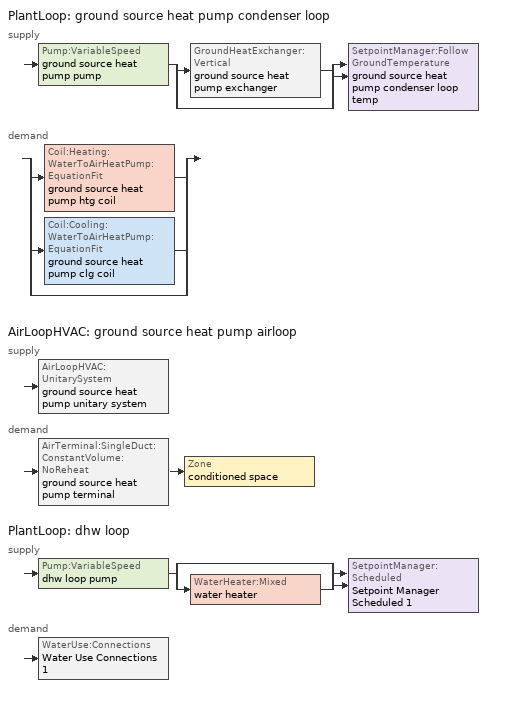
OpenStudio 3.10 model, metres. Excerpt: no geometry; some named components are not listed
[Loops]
PlantLoop 'ground source heat pump condenser loop'
 supply: Pump:VariableSpeed 'ground source heat pump pump' > split
  | GroundHeatExchanger:Vertical 'ground source heat pump exchanger'
  | bypass
  join > SetpointManager:FollowGroundTemperature 'ground source heat pump condenser loop temp'
 demand: split
  | Coil:Heating:WaterToAirHeatPump:EquationFit 'ground source heat pump htg coil'
  | Coil:Cooling:WaterToAirHeatPump:EquationFit 'ground source heat pump clg coil'
  | bypass
AirLoopHVAC 'ground source heat pump airloop'
 supply: AirLoopHVAC:UnitarySystem 'ground source heat pump unitary system'
 demand: AirTerminal:SingleDuct:ConstantVolume:NoReheat 'ground source heat pump terminal' > Zone 'conditioned space'
PlantLoop 'dhw loop'
 supply: Pump:VariableSpeed 'dhw loop pump' > split
  | bypass
  | WaterHeater:Mixed 'water heater'
  join > SetpointManager:Scheduled 'Setpoint Manager Scheduled 1'
 demand: WaterUse:Connections 'Water Use Connections 1'
[Sizing:Zone]
conditioned space: Zone Cooling Design Supply Air Temperature Input Method=SupplyAirTemperature; Zone Cooling Design Supply Air Temperature {C}=14; Zone Cooling Design Supply Air Temperature Difference {deltaC}=11.11; Zone Heating Design Supply Air Temperature Input Method=SupplyAirTemperature; Zone Heating Design Supply Air Temperature {C}=40; Zone Heating Design Supply Air Temperature Difference {deltaC}=11.11; Zone Cooling Design Supply Air Humidity Ratio {kg-H2O/kg-air}=0.0085; Zone Heating Design Supply Air Humidity Ratio {kg-H2O/kg-air}=0.008; Cooling Design Air Flow Method=DesignDay; Heating Design Air Flow Method=DesignDay; Account for Dedicated Outdoor Air System=No; Dedicated Outdoor Air System Control Strategy=NeutralSupplyAir; Dedicated Outdoor Air Low Setpoint Temperature for Design {C}=autosize; Dedicated Outdoor Air High Setpoint Temperature for Design {C}=autosize; Zone Load Sizing Method=Sensible Load Only No Latent Load; Zone Latent Cooling Design Supply Air Humidity Ratio Input Method=HumidityRatioDifference; Zone Cooling Design Supply Air Humidity Ratio Difference {kgWater/kgDryAir}=0.005; Zone Latent Heating Design Supply Air Humidity Ratio Input Method=HumidityRatioDifference; Zone Humidification Design Supply Air Humidity Ratio Difference {kgWater/kgDryAir}=0.005; Sizing Option=Coincident
[Zone equipment]
conditioned space: ground source heat pump terminal
[Coil:Cooling:WaterToAirHeatPump:EquationFit]
ground source heat pump clg coil: Rated Air Flow Rate {m3/s}=1.38705; Rated Water Flow Rate {m3/s}=0.00132489; Rated Total Cooling Capacity {W}=25840.1; Rated Sensible Cooling Capacity {W}=18294.8; Rated Cooling Coefficient of Performance {W/W}=6.37342; Rated Entering Water Temperature {C}=26.6667; Rated Entering Air Dry-Bulb Temperature {C}=26.6667; Rated Entering Air Wet-Bulb Temperature {C}=19.4444; Total Cooling Capacity Curve=ground source heat pump clg total cap curve; Sensible Cooling Capacity Curve=ground source heat pump clg sens cap curve; Cooling Power Consumption Curve=ground source heat pump clg power curve; Part Load Fraction Correlation Curve=PLFCorrelationCurve; Nominal Time for Condensate Removal to Begin {s}=1000; Ratio of Initial Moisture Evaporation Rate and Steady State Latent Capacity=1.5; Maximum Cycling Rate {cycles/hr}=2.5; Latent Capacity Time Constant {s}=60; Fan Delay Time {s}=60
[Coil:Heating:WaterToAirHeatPump:EquationFit]
ground source heat pump htg coil: Rated Air Flow Rate {m3/s}=1.38705; Rated Water Flow Rate {m3/s}=0.00132489; Rated Heating Capacity {W}=25840.1; Rated Heating Coefficient of Performance {W/W}=4.02072; Rated Entering Water Temperature {C}=15.5556; Rated Entering Air Dry-Bulb Temperature {C}=21.1111; Ratio of Rated Heating Capacity to Rated Cooling Capacity=1; Heating Capacity Curve=ground source heat pump htg cap curve; Heating Power Consumption Curve=ground source heat pump htg power curve; Part Load Fraction Correlation Curve=PLFCorrelationCurve 1
[Coil:Heating:Electric]
ground source heat pump backup htg coil: Availability Schedule=Always On Discrete; Efficiency=1; Nominal Capacity {W}=25840.1
[PlantLoop] Load Distribution Scheme=Optimal
Name | Fluid Type | Glycol Concentration | Maximum Loop Temperature {C} | Minimum Loop Temperature {C} | Maximum Loop Flow Rate {m3/s} | Plant Loop Volume {m3}
ground source heat pump condenser loop | PropyleneGlycol | 20 | 48.88889 | 1.66667 | 0.00132489 | Autocalculate
dhw loop | Water | 0 |  |  | 0.01 | 0.003
[Sizing:Plant] Loop Design Temperature Difference {deltaC}=5.55556; Sizing Option=NonCoincident; Zone Timesteps in Averaging Window=1; Coincident Sizing Factor Mode=None
Name | Loop Type | Design Loop Exit Temperature {C}
ground source heat pump condenser loop | Condenser | 29.4444
dhw loop | Heating | 52.6667
[SetpointManager:FollowGroundTemperature]
ground source heat pump condenser loop temp: Control Variable=Temperature; Offset Temperature Difference {deltaC}=0; Maximum Setpoint Temperature {C}=48.88889; Minimum Setpoint Temperature {C}=1.66667
[Pump:VariableSpeed] Motor Efficiency=0.85; Fraction of Motor Inefficiencies to Fluid Stream=0; Coefficient 1 of the Part Load Performance Curve=0; Coefficient 2 of the Part Load Performance Curve=1; Coefficient 3 of the Part Load Performance Curve=0; Coefficient 4 of the Part Load Performance Curve=0; Minimum Flow Rate {m3/s}=0; Pump Control Type=Intermittent; Skin Loss Radiative Fraction=0.5; Design Power Sizing Method=PowerPerFlowPerPressure; Design Electric Power per Unit Flow Rate {W/(m3/s)}=348701.1; Design Shaft Power per Unit Flow Rate per Unit Head {W-s/m3-Pa}=1.28205; Design Minimum Flow Rate Fraction=0
Name | Rated Flow Rate {m3/s} | Rated Pump Head {Pa} | Rated Power Consumption {W}
ground source heat pump pump | 0.0220425 | 20000 | 587.8
dhw loop pump | 0.01 | 1 | 0
[EnergyManagementSystem:Sensor]
Name | Output Variable or Output Meter Index Key | Output Variable or Output Meter
ground_source_heat_pump_pump_s | ground source heat pump pump | Pump Electricity Energy
ground_source_heat_pump_clg_coil_s; ground_source_heat_pump_clg_coil_s_1 | ground source heat pump clg coil | Cooling Coil Total Cooling Energy
ground_source_heat_pump_htg_coil_s; ground_source_heat_pump_htg_coil_s_1 | ground source heat pump htg coil | Heating Coil Heating Energy
ground_source_heat_pump_backup_htg_coil_s; ground_source_heat_pump_backup_htg_coil_s_1 | ground source heat pump backup htg coil | Heating Coil Heating Energy
ground_source_heat_pump_supply_fan_s | ground source heat pump supply fan | Fan Electricity Energy
ground_source_heat_pump_unitary_system_plr_s | ground source heat pump unitary system | Unitary System Part Load Ratio
ground_source_heat_pump_pump_mfr_s | ground source heat pump pump | Pump Mass Flow Rate
water_heater_energy | water heater | Water Heater Electricity Rate
water_heater_on_cycle_parasitic | water heater | Water Heater On Cycle Parasitic Electricity Rate
water_heater_off_cycle_parasitic | water heater | Water Heater Off Cycle Parasitic Electricity Rate
fridge_tin_s; tin_s | conditioned space | Zone Mean Air Temperature
win_s | conditioned space | Zone Air Humidity Ratio
tout_s | conditioned space | Zone Outdoor Air Drybulb Temperature
ground_source_heat_pump_airloop_Fan_RTF_s | ground source heat pump supply fan | Fan Runtime Fraction Speed 1
ground_source_heat_pump_airloop_Fan_RTF_s_1 | ground source heat pump supply fan | Fan Runtime Fraction Speed 2
conditioned_space_htg_unmet_s | conditioned space | Zone Heating Setpoint Not Met Time
conditioned_space_clg_unmet_s | conditioned space | Zone Cooling Setpoint Not Met Time
[EnergyManagementSystem:Program]
fridge_schedule_program: Set Tin = fridge_tin_s*(9.0/5.0)+32.0; Set fridge_schedule_act = 0; If (Hour == 0); Set fridge_schedule_act = (-0.487+0.019*Tin); ElseIf (Hour == 1); Set fridge_schedule_act = (-0.34+0.016*Tin); ElseIf (Hour == 2); Set fridge_schedule_act = (-0.37+0.017*Tin); ElseIf (Hour == 3); Set fridge_schedule_act = (-0.361+0.016*Tin); ElseIf (Hour == 4); Set fridge_schedule_act = (-0.515+0.018*Tin); ElseIf (Hour == 5); Set fridge_schedule_act = (-0.684+0.021*Tin); ElseIf (Hour == 6); Set fridge_schedule_act = (-0.471+0.019*Tin); ElseIf (Hour == 7); Set fridge_schedule_act = (-0.159+0.015*Tin); ElseIf (Hour == 8); Set fridge_schedule_act = (-0.079+0.015*Tin); ElseIf (Hour == 9); Set fridge_schedule_act = (-0.417+0.019*Tin); ElseIf (Hour == 10); Set fridge_schedule_act = (-0.411+0.018*Tin); ElseIf (Hour == 11); Set fridge_schedule_act = (-0.386+0.018*Tin); ElseIf (Hour == 12); Set fridge_schedule_act = (-0.24+0.016*Tin); ElseIf (Hour == 13); Set fridge_schedule_act = (-0.314+0.017*Tin); ElseIf (Hour == 14); Set fridge_schedule_act = (-0.16+0.015*Tin); ElseIf (Hour == 15); Set fridge_schedule_act = (-0.121+0.015*Tin); ElseIf (Hour == 16); Set fridge_schedule_act = (-0.469+0.02*Tin); ElseIf (Hour == 17); Set fridge_schedule_act = (-0.412+0.02*Tin); ElseIf (Hour == 18); Set fridge_schedule_act = (-0.091+0.017*Tin); ElseIf (Hour == 19); Set fridge_schedule_act = (0.077+0.014*Tin); ElseIf (Hour == 20); Set fridge_schedule_act = (-0.118+0.016*Tin); ElseIf (Hour == 21); Set fridge_schedule_act = (-0.247+0.017*Tin); ElseIf (Hour == 22); Set fridge_schedule_act = (-0.445+0.019*Tin); ElseIf (Hour == 23); Set fridge_schedule_act = (-0.544+0.02*Tin); EndIf
ground_source_heat_pump_airloop_0_duct_program: Set ground_source_heat_pump_airloop_AH_MFR = ground_source_heat_pump_airloop_AH_MFR_s; Set ground_source_heat_pump_airloop_Fan_RTF = 0; Set ground_source_heat_pump_airloop_Fan_RTF = ground_source_heat_pump_airloop_Fan_RTF + ground_source_heat_pump_airloop_Fan_RTF_s; Set ground_source_heat_pump_airloop_Fan_RTF = ground_source_heat_pump_airloop_Fan_RTF + ground_source_heat_pump_airloop_Fan_RTF_s_1; Set ground_source_heat_pump_airloop_AH_VFR = ground_source_heat_pump_airloop_AH_VFR_s; Set ground_source_heat_pump_airloop_AH_Tout = ground_source_heat_pump_airloop_AH_Tout_s; Set ground_source_heat_pump_airloop_AH_Wout = ground_source_heat_pump_airloop_AH_Wout_s; Set ground_source_heat_pump_airloop_RA_T = ground_source_heat_pump_airloop_RA_T_s; Set ground_source_heat_pump_airloop_Ra_W = ground_source_heat_pump_airloop_Ra_W_s; Set ground_source_heat_pump_airloop_0_DZ_T = ground_source_heat_pump_airloop_0_DZ_T_s; Set ground_source_heat_pump_airloop_0_DZ_W = ground_source_heat_pump_airloop_0_DZ_W_s; Run ground_source_heat_pump_airloop_0_duct_subroutine; Set ground_source_heat_pump_airloop_0_SupSensLkToCond_act = ground_source_heat_pump_airloop_0_SupSensLkToCond; Set ground_source_heat_pump_airloop_0_SupLatLkToCond_act = ground_source_heat_pump_airloop_0_SupLatLkToCond; Set ground_source_heat_pump_airloop_0_SupCondToLv_act = ground_source_heat_pump_airloop_0_SupCondToLv; Set ground_source_heat_pump_airloop_0_RetSensLkToRP_act = ground_source_heat_pump_airloop_0_RetSensLkToRP; Set ground_source_heat_pump_airloop_0_RetLatLkToRP_act = ground_source_heat_pump_airloop_0_RetLatLkToRP; Set ground_source_heat_pump_airloop_0_RetCondToRP_act = ground_source_heat_pump_airloop_0_RetCondToRP; Set ground_source_heat_pump_airloop_0_RetCondToDZ_act = ground_source_heat_pump_airloop_0_RetCondToDZ; Set ground_source_heat_pump_airloop_0_SupCondToDZ_act = ground_source_heat_pump_airloop_0_SupCondToDZ; Set ground_source_heat_pump_airloop_0_SupSensLkToDZ_act = ground_source_heat_pump_airloop_0_SupSensLkToDZ; Set ground_source_heat_pump_airloop_0_SupLatLkToDZ_act = ground_source_heat_pump_airloop_0_SupLatLkToDZ; Set ground_source_heat_pump_airloop_0_ZoneMixDZToCond_mix_act = ground_source_heat_pump_airloop_0_ZoneMixDZToCond; Set ground_source_heat_pump_airloop_0_ZoneMixCondToDZ_mix_act = ground_source_heat_pump_airloop_0_ZoneMixCondToDZ
natural_vent_program: Set Tin = tin_s; Set Tout = tout_s; Set Wout = out_wt_s; Set Pbar = out_pb_s; Set Phiout = (@RhFnTdbWPb Tout Wout Pbar); Set MaxHR = 0.0115; Set Tnvsp = (htg_sp_s + clg_sp_s) / 2; Set NVavail = natural_vent_s; Set ClgSsnAvail = cool_season; Set Qnv = 0; Set Qwhf = 0; Set whole_house_fan_mix_act = 0; Set whole_house_fan_act = 0; If ((Wout < MaxHR) && (Tin > Tout) && (Tin > Tnvsp) && (ClgSsnAvail > 0)); Set WHF_Flow = 0; Set Adj = (Tin-Tnvsp)/(Tin-Tout); Set Adj = (@Min Adj 1); Set Adj = (@Max Adj 0); If (WHF_Flow > 0); Set Qwhf = WHF_Flow*Adj; Set whole_house_fan_mix_act = WHF_Flow*Adj; Set WHF_W = 0; Set whole_house_fan_act = WHF_W*Adj; ElseIf (NVavail > 0); Set NVArea = 12615.824058624003; Set Cs = 8.968567957270247e-05; Set Cw = 6.158219665777789e-05; Set Tdiff = Tin-Tout; Set dT = (@Abs Tdiff); Set Vwind = site_vw_s; Set SGNV = NVArea*Adj*((((Cs*dT)+(Cw*(Vwind^2)))^0.5)/1000); Set MaxNV = 3.844798503936001; Set Qnv = (@Min SGNV MaxNV); EndIf; EndIf; Set natural_vent_flow_act = Qnv; Set whole_house_fan_flow_act = Qwhf; Set natural_vent_program_Qnv = Qnv; Set natural_vent_program_Qwhf = Qwhf
crawlspace_unvented_1_duct_leakage_imbalance_infil_program: Set Qducts = 0; Set Qducts = Qducts - ground_source_heat_pump_airloop_0_DuctImbalLkSupFanEquivDZ; Set Qducts = Qducts + ground_source_heat_pump_airloop_0_DuctImbalLkExhFanEquivDZ; Set crawlspace_unvented_1_duct_leakage_imbalance_infil_flow_act = (@Abs(Qducts))
infil_program: Set p_m = 0.14; Set p_s = 0.22; Set s_m = 270; Set s_s = 370; Set z_m = 9.99744; Set z_s = 2.4384; Set f_t = (((s_m/z_m)^p_m)*((z_s/s_s)^p_s)); Set Tdiff = tin_s-tout_s; Set dT = @Abs Tdiff; Set c = 0.0918; Set Cs = 0.0567; Set Cw = 0.1627; Set n = 0.65; Set sft = (f_t*0.5); Set temp1 = ((c*Cw)*((sft*site_vw_s)^(2*n)))^2; Set Qinf = (((c*Cs*(dT^n))^2)+temp1)^0.5; Set Qinf = (@Max Qinf 0); Set mech_vent_house_fan_sensible_load_act = 0.0; Set mech_vent_house_fan_latent_load_act = 0.0; Set OASupInPb = out_pb_s; Set OASupInTemp = tout_s; Set OASupInW = out_wt_s; Set OASupRho = (@RhoAirFnPbTdbW OASupInPb OASupInTemp OASupInW); Set OASupCp = (@CpAirFnW OASupInW); Set OASupInEnth = (@HFnTdbW OASupInTemp OASupInW); Set ZoneTemp = tin_s; Set ZoneW = win_s; Set ZoneCp = (@CpAirFnW ZoneW); Set ZoneAirEnth = (@HFnTdbW ZoneTemp ZoneW); Set mech_vent_house_fan_cfis_act = 0.0; Set QWHV_cfis_sup = 0.0; Set QWHV_cfis_suppl_sup = 0.0; Set QWHV_cfis_suppl_exh = 0.0; Set Qrange = 0; Set Qrange = Qrange + 0.04719 * mech_vent_range_fan_0_sch_s; Set Qbath = 0; Set Qbath = Qbath + 0.04719 * mech_vent_bath_fan_0_sch_s; Set Qdryer = 0; Set Qdryer = Qdryer + 0.15118 * clothes_dryer_exhaust_0_sch_s; Set QWHV_sup = 0.0; Set QWHV_exh = 0.0; Set Qsupply = QWHV_sup + QWHV_cfis_sup + QWHV_cfis_suppl_sup; Set Qexhaust = Qrange + Qbath + Qdryer + QWHV_exh + QWHV_cfis_suppl_exh; Set Qfan = (@Max Qexhaust Qsupply); Set Qducts = 0; Set Qducts = Qducts - ground_source_heat_pump_airloop_0_DuctImbalLkSupFanEquivCond; Set Qducts = Qducts + ground_source_heat_pump_airloop_0_DuctImbalLkExhFanEquivCond; If Qducts < 0; Set Qsupply = Qsupply - Qducts; Else; Set Qexhaust = Qexhaust + Qducts; EndIf; Set Qfan_with_ducts = (@Max Qexhaust Qsupply); Set Qimb = (@Abs (Qsupply - Qexhaust)); If Qinf + Qimb > 0; Set Qtot = Qfan_with_ducts + (Qinf^2) / (Qinf + Qimb); Else; Set Qtot = Qfan_with_ducts; EndIf; Set Qinf_adj = Qtot - Qfan; Set infil_flow_act = Qinf_adj; Set infil_program_Qinf = Qinf_adj; Set infil_program_Qfan = Qfan; Set Qload = Qfan; Set Effectiveness_Sens = 0.0; Set Effectiveness_Lat = 0.0; Set Fan_MFR = Qload * OASupRho; Set ZoneInEnth = OASupInEnth; Set ZoneInTemp = OASupInTemp; Set FanTotalToCond = Fan_MFR * (ZoneInEnth - ZoneAirEnth); Set FanSensToCond = Fan_MFR * ZoneCp * (ZoneInTemp - ZoneTemp); Set FanLatToCond = FanTotalToCond - FanSensToCond; Set mech_vent_house_fan_sensible_load_act = mech_vent_house_fan_sensible_load_act + FanSensToCond; Set mech_vent_house_fan_latent_load_act = mech_vent_house_fan_latent_load_act + FanLatToCond
[Fan:SystemModel]
ground source heat pump supply fan: Availability Schedule=Always On Discrete; Design Maximum Air Flow Rate {m3/s}=1.2483; Speed Control Method=Discrete; Electric Power Minimum Flow Rate Fraction=0.2; Design Pressure Rise {Pa}=500; Motor Efficiency=1; Motor In Air Stream Fraction=1; Design Electric Power Consumption {W}=autosize; Design Power Sizing Method=PowerPerFlow; Electric Power Per Unit Flow Rate {W/(m3/s)}=1059.44; Electric Power Per Unit Flow Rate Per Unit Pressure {W-s/m3-Pa}=1.66667; Fan Total Efficiency=0.7; Motor Loss Radiative Fraction=0; Speed Flow Fraction 1=1; Speed Electric Power Fraction 1=1; Speed Flow Fraction 2=1; Speed Electric Power Fraction 2=1
[AirLoopHVAC:UnitarySystem]
ground source heat pump unitary system: Control Type=Load; Controlling Zone or Thermostat Location=conditioned space; Dehumidification Control Type=None; Availability Schedule=Always On Discrete; Supply Fan=ground source heat pump supply fan; Fan Placement=BlowThrough; Supply Air Fan Operating Mode Schedule=ground source heat pump auto fan schedule; Heating Coil=ground source heat pump htg coil; DX Heating Coil Sizing Ratio=1; Cooling Coil=ground source heat pump clg coil; Use DOAS DX Cooling Coil=No; DOAS DX Cooling Coil Leaving Minimum Air Temperature {C}=2; Latent Load Control=SensibleOnlyLoadControl; Supplemental Heating Coil=ground source heat pump backup htg coil; Supply Air Flow Rate Method During Cooling Operation=SupplyAirFlowRate; Supply Air Flow Rate During Cooling Operation {m3/s}=1.2483; Supply Air Flow Rate Method During Heating Operation=SupplyAirFlowRate; Supply Air Flow Rate During Heating Operation {m3/s}=1.2483; Supply Air Flow Rate Method When No Cooling or Heating is Required=SupplyAirFlowRate; Supply Air Flow Rate When No Cooling or Heating is Required {m3/s}=0; No Load Supply Air Flow Rate Control Set To Low Speed=Yes; Maximum Supply Air Temperature {C}=93.3333; Maximum Outdoor Dry-Bulb Temperature for Supplemental Heater Operation {C}=4.44444; Ancilliary On-Cycle Electric Power {W}=0; Ancilliary Off-Cycle Electric Power {W}=0
[EnergyManagementSystem:InternalVariable]
Name | Internal Data Index Key | Internal Data Type
ground_source_heat_pump_pump_rated_mfr | ground source heat pump pump | Pump Maximum Mass Flow Rate
ground_source_heat_pump_airloop_max_sup_fan_mfr | ground source heat pump supply fan | Fan Maximum Mass Flow Rate
[EnergyManagementSystem:Actuator]
ground_source_heat_pump_pump_pressure_rise_act: Actuated Component=ground source heat pump pump; Actuated Component Type=Pump; Actuated Component Control Type=Pump Pressure Rise
[AirLoopHVAC]
ground source heat pump airloop: Availability Schedule=Always On Discrete; Design Supply Air Flow Rate {m3/s}=1.2483; Design Return Air Flow Fraction of Supply Air Flow=1
[Sizing:System]
ground source heat pump airloop: Central Heating Maximum System Air Flow Ratio=0.3; Preheat Design Temperature {C}=7; Preheat Design Humidity Ratio {kg-H2O/kg-Air}=0.008; Precool Design Temperature {C}=12.8; Precool Design Humidity Ratio {kg-H2O/kg-Air}=0.008; Central Cooling Design Supply Air Temperature {C}=12.8; Central Heating Design Supply Air Temperature {C}=16.7; 100% Outdoor Air in Cooling=Yes; 100% Outdoor Air in Heating=Yes; Central Cooling Design Supply Air Humidity Ratio {kg-H2O/kg-Air}=0.0085; Zone Maximum Outdoor Air Fraction=1; Cooling Supply Air Flow Rate Per Floor Area {m3/s-m2}=0.00996765; Cooling Fraction of Autosized Cooling Supply Air Flow Rate=1; Cooling Supply Air Flow Rate Per Unit Cooling Capacity {m3/s-W}=3.94755e-05; Heating Supply Air Flow Rate Per Floor Area {m3/s-m2}=0.00996765; Heating Fraction of Autosized Heating Supply Air Flow Rate=1; Heating Fraction of Autosized Cooling Supply Air Flow Rate=1; Heating Supply Air Flow Rate Per Unit Heating Capacity {m3/s-W}=3.15882e-05; Cooling Design Capacity Method=CoolingDesignCapacity; Cooling Design Capacity {W}=autosize; Cooling Design Capacity Per Floor Area {W/m2}=234.7; Fraction of Autosized Cooling Design Capacity=1; Heating Design Capacity Method=HeatingDesignCapacity; Heating Design Capacity {W}=autosize; Heating Design Capacity Per Floor Area {W/m2}=157; Fraction of Autosized Heating Design Capacity=1; Central Cooling Capacity Control Method=OnOff; Occupant Diversity=autosize
[AirTerminal:SingleDuct:ConstantVolume:NoReheat]
ground source heat pump terminal: Availability Schedule=Always On Discrete; Maximum Air Flow Rate {m3/s}=1.2483
[ElectricEquipment:Definition] Design Level Calculation Method=EquipmentLevel
Name | Design Level {W} | Fraction Latent | Fraction Radiant | Fraction Lost
clothes washer | 1243.65 | 0.03 | 0.162 | 0.7
dishwasher | 724.42 | 0.3 | 0.18 | 0.4
[SetpointManager:Scheduled]
Setpoint Manager Scheduled 1: Control Variable=Temperature; Schedule=dhw temp
[WaterHeater:Mixed]
water heater: Tank Volume {m3}=0.170344; Setpoint Temperature Schedule=water heater setpoint; Deadband Temperature Difference {deltaC}=2; Maximum Temperature Limit {C}=99; Heater Control Type=Cycle; Heater Maximum Capacity {W}=5500.06; Heater Minimum Capacity {W}=0; Heater Fuel Type=Electricity; Heater Thermal Efficiency=1; Off Cycle Parasitic Fuel Consumption Rate {W}=0; Off Cycle Parasitic Fuel Type=Electricity; Off Cycle Parasitic Heat Fraction to Tank=0; On Cycle Parasitic Fuel Consumption Rate {W}=0; On Cycle Parasitic Fuel Type=Electricity; On Cycle Parasitic Heat Fraction to Tank=0; Ambient Temperature Indicator=ThermalZone; Ambient Temperature Thermal Zone=conditioned space; Off Cycle Loss Coefficient to Ambient Temperature {W/K}=8.53831; Off Cycle Loss Fraction to Thermal Zone=1; On Cycle Loss Coefficient to Ambient Temperature {W/K}=8.53831; On Cycle Loss Fraction to Thermal Zone=1; Use Side Effectiveness=1; Source Side Effectiveness=1; Use Side Design Flow Rate {m3/s}=autosize; Source Side Design Flow Rate {m3/s}=autosize; Indirect Water Heating Recovery Time {hr}=1.5; Source Side Flow Control Mode=IndirectHeatPrimarySetpoint
[WaterHeater:Sizing]
water heater: Design Mode=PeakDraw; Time Storage Can Meet Peak Draw {hr}=0.538503; Time for Tank Recovery {hr}=0; Nominal Tank Volume for Autosizing Plant Connections {m3}=1
[WaterUse:Connections]
Water Use Connections 1: Drain Water Heat Exchanger Type=None; Drain Water Heat Exchanger Destination=Plant; Water Use Equipment Name 1=dhw fixtures; Water Use Equipment Name 2=dhw distribution waste; Water Use Equipment Name 3=clothes washer; Water Use Equipment Name 4=dishwasher
[WaterUse:Equipment:Definition]
Name | Peak Flow Rate {m3/s} | Target Temperature Schedule
dhw fixtures | 1.79434e-05 | mixed water temperature schedule
dhw distribution waste | 6.16797e-06 | mixed water temperature schedule
clothes washer | 5.17561e-06
dishwasher | 5.01845e-06
[Schedule:Constant]
Name | Value
Always On Discrete | 1
ground source heat pump auto fan schedule | 0
dhw temp; water heater setpoint | 52.6667
mixed water temperature schedule | 40.5556
[Curve:QuadLinear] Minimum Value of w {BasedOnField A2}=-100; Maximum Value of w {BasedOnField A2}=100; Minimum Value of x {BasedOnField A3}=-100; Maximum Value of x {BasedOnField A3}=100; Minimum Value of y {BasedOnField A4}=0; Maximum Value of y {BasedOnField A4}=100; Minimum Value of z {BasedOnField A5}=0; Maximum Value of z {BasedOnField A5}=100
Name | Coefficient1 Constant | Coefficient2 w | Coefficient3 x | Coefficient4 y | Coefficient5 z
ground source heat pump clg total cap curve | -5.45014 | 7.42301 | -1.43761 | 0.249104 | 0.0378875
ground source heat pump clg power curve | -4.21572 | 0.322682 | 4.56871 | 0.154606 | -0.167531
ground source heat pump htg cap curve | -3.75032 | -2.18062 | 6.83634 | 0.188377 | 0.0869275
ground source heat pump htg power curve | -8.47547 | 8.10953 | 1.38771 | -0.337664 | 0.0223085
[Curve:QuintLinear]
ground source heat pump clg sens cap curve: Coefficient1 Constant=0.561438; Coefficient2 v=18.708; Coefficient3 w=-19.1483; Coefficient4 x=-0.138155; Coefficient5 y=0.482336; Coefficient6 z=-0.00164644; Minimum Value of v {BasedOnField A2}=-100; Maximum Value of v {BasedOnField A2}=100; Minimum Value of w {BasedOnField A2}=-100; Maximum Value of w {BasedOnField A2}=100; Minimum Value of x {BasedOnField A3}=-100; Maximum Value of x {BasedOnField A3}=100; Minimum Value of y {BasedOnField A4}=0; Maximum Value of y {BasedOnField A4}=100; Minimum Value of z {BasedOnField A5}=0; Maximum Value of z {BasedOnField A5}=100
[Curve:Linear] Coefficient1 Constant=0.833746; Coefficient2 x=0.166254; Minimum Value of x=0; Maximum Value of x=1; Minimum Curve Output=0; Maximum Curve Output=1; Input Unit Type for X=Dimensionless; Output Unit Type=Dimensionless
PLFCorrelationCurve; PLFCorrelationCurve 1
[Schedule:File]
dishwasher: External File=External File 1; Column Number=7; Rows to Skip at Top=1; Number of Hours of Data=8760; Interpolate to Timestep=Yes; Minutes per Item=60; Translate File With Relative Path=Yes
